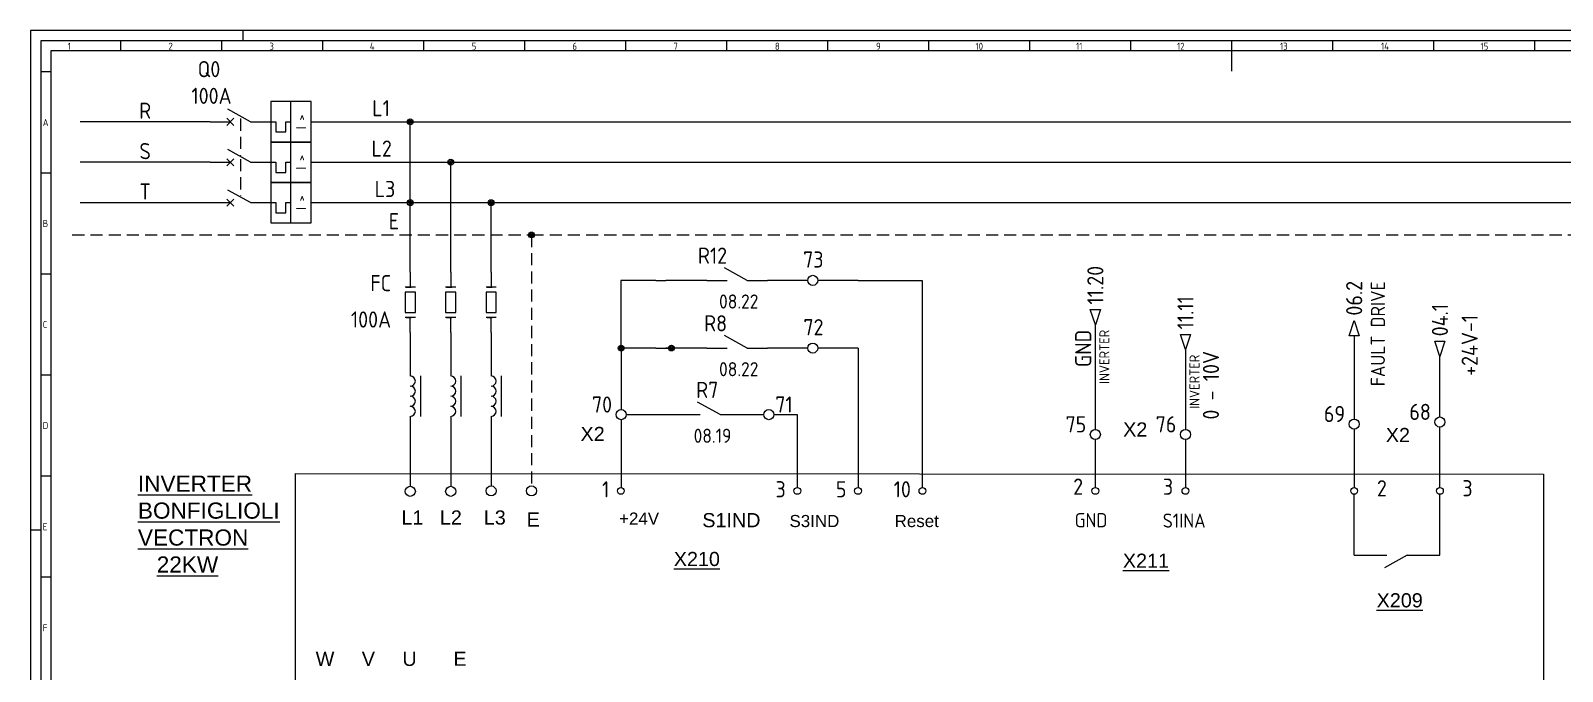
# Model space of a CAD drawing. Header units: millimetres. Extents: x 0 to 1189, y 5 to 846.
# Drawn here: x 0 to 758, y 529 to 846 of the extents above; entities that cross this region are included whole.
import ezdxf
from ezdxf.enums import TextEntityAlignment as Align

# ---------------------------------------------------------------- set-up
doc = ezdxf.new("R2010")
doc.units = ezdxf.units.MM
doc.header["$LTSCALE"] = 12
doc.linetypes.add('DASHED', pattern=[0.75, 0.5, -0.25])
for name, color, linetype in [('035', 5, 'Continuous'), ('07', 7, 'Continuous'), ('DESC', 1, 'Continuous'), ('LINK', 9, 'DASHED'), ('MISC', 2, 'Continuous'), ('RED_2.5mm^2', 1, 'Continuous'), ('SYMS', 7, 'Continuous'), ('TAGS', 51, 'Continuous'), ('WIREFIXED', 130, 'Continuous'), ('WIRENO', 70, 'Continuous'), ('WIREREF', 61, 'Continuous'), ('WIREREF_DEST', 61, 'Continuous'), ('XREF', 7, 'Continuous'), ('XREFCHILD', 134, 'Continuous')]:
    doc.layers.add(name, color=color, linetype=linetype)
doc.styles.add('ISO Proportional', font='isocp.shx')
doc.styles.add('WD_IEC', font='isocp2.shx', dxfattribs={"width": 0.9, "height": 4})

# ---------------------------------------------------------------- blocks, each defined once
blk = doc.blocks.new('IEC_border_a0')
at = {"layer": '035', "color": 0}
for p, q in [((0, 841), (0, 0)), ((1189, 841), (0, 841)), ((44.5, 836), (44.5, 831)), ((94.5, 836), (94.5, 831)), ((105, 841), (105, 836)), ((144.5, 836), (144.5, 831)), ((194.5, 836), (194.5, 831)), ((244.5, 836), (244.5, 831)), ((294.5, 836), (294.5, 831)), ((344.5, 836), (344.5, 831)), ((394.5, 836), (394.5, 831)), ((444.5, 836), (444.5, 831)), ((494.5, 836), (494.5, 831)), ((544.5, 836), (544.5, 831)), ((594.5, 836), (594.5, 831)), ((644.5, 836), (644.5, 831)), ((694.5, 836), (694.5, 831)), ((744.5, 836), (744.5, 831)), ((9.98, 820.54), (5, 820.54)), ((9.98, 770.54), (5, 770.54)), ((9.98, 720.54), (5, 720.54)), ((9.98, 670.54), (5, 670.54)), ((9.98, 620.54), (5, 620.54)), ((0, 594), (5, 594)), ((10, 570.5), (5.02, 570.5))]:
    blk.add_line(p, q, dxfattribs=at)
blk.add_lwpolyline([(10, 10), (1179, 10), (1179, 831), (10, 831)], close=True, dxfattribs=at)
at = {"layer": '07', "color": 0}
blk.add_line((594.5, 831), (594.5, 821), dxfattribs=at)
blk.add_lwpolyline([(5, 5), (1184, 5), (1184, 836), (5, 836)], close=True, dxfattribs=at)
at = {"layer": '035', "color": 0, "style": 'ISO Proportional'}
for s, p in [('1', (18.31, 831.5)), ('2', (68.23, 831.5)), ('3', (118.18, 831.5)), ('4', (167.88, 831.5)), ('5', (218.34, 831.5)), ('6', (268.19, 831.5)), ('7', (318.17, 831.5)), ('8', (368.42, 831.5)), ('9', (418.46, 831.5)), ('10', (467.72, 831.5)), ('11', (517.49, 831.5)), ('12', (567.49, 831.5)), ('13', (618.42, 831.5)), ('14', (668.46, 831.5)), ('15', (717.72, 831.5)), ('A', (6, 793.79)), ('B', (6, 743.79)), ('C', (6, 693.79)), ('D', (6, 643.79)), ('E', (6.02, 593.75)), ('F', (6.02, 543.75))]:
    blk.add_text(s, height=3.5, dxfattribs=at).set_placement(p)
blk = doc.blocks.new('VT0_02')
blk.add_circle((0, 0), 1.25)
at = {"style": 'WD_IEC'}
blk.add_attdef('TAG1', text='', height=2.5, dxfattribs=at).set_placement((-0.5, 1.75), align=Align.RIGHT)
at = {"style": 'WD_IEC', "flags": 1}
for tag, p in [('X4TERM01', (-1.25, 0)), ('X2TERM01', (0, 1.25)), ('X1TERM01', (1.25, 0)), ('X8TERM01', (0, -1.25))]:
    blk.add_attdef(tag, p, '', height=0.32, dxfattribs=at)
blk = doc.blocks.new('WD_WNV')
at = {"linetype": 'Continuous', "style": 'WD_IEC', "width": 0.8}
blk.add_attdef('WIRENO', text='', height=2.5, dxfattribs=at).set_placement((-1.6, 0), align=Align.MIDDLE_RIGHT)
at = {"style": 'WD_IEC', "flags": 1}
for tag, p in [('W08USER', (-1, 0.375)), ('W04USER', (-1, 0.875)), ('W05USER', (-1, 0.75)), ('W09USER', (-1, 0.25)), ('W03USER', (-1, 1)), ('W06USER', (-1, 0.625)), ('W07USER', (-1, 0.5)), ('W02USER', (-1, 1.125)), ('W01USER', (-1, 1.25)), ('W10USER', (-1, 0.125))]:
    blk.add_attdef(tag, text='', height=0.08, dxfattribs=at).set_placement(p, align=Align.CENTER)
blk = doc.blocks.new('VCR21')
for p, q in [((0, 7.5), (0, 2.5)), ((0, -2.5), (-3.12, 3.12)), ((0, -2.5), (0, -7.5))]:
    blk.add_line(p, q)
at = {"style": 'WD_IEC'}
for tag, p in [('INST', (-5.25, 6.75)), ('LOC', (-5.25, 3.75)), ('TAG2', (-5.25, 0.75)), ('XREF', (-5.25, -3.75)), ('DESC2', (-5.25, -9.75)), ('DESC1', (-5.25, -6.75)), ('DESC3', (-5.25, -12.75))]:
    blk.add_attdef(tag, text='', height=2.5, dxfattribs=at).set_placement(p, align=Align.RIGHT)
at = {"style": 'WD_IEC', "flags": 1}
for tag, p, height in [('X2TERM01', (0, 7.5), 0.32), ('X4LINK', (-2.75, 0), 0.32), ('X1LINK', (-0.5, 0), 0.32), ('CONTACT', (4, -3.5), 1), ('COMMON', (5.25, -4.75), 1), ('X8TERM02', (0, -7.5), 0.32), ('FAMILY', (4, -5), 1)]:
    blk.add_attdef(tag, p, '', height=height, dxfattribs=at)
at = {"style": 'WD_IEC'}
blk.add_attdef('TERM01', text='', height=2, rotation=90, dxfattribs=at).set_placement((-1, 7.5), align=Align.RIGHT)
blk.add_attdef('TERM02', (-1, -7.5), '', height=2, rotation=90, dxfattribs=at)
blk = doc.blocks.new('HCB11THI')
for p, q in [((12.5, -5), (12.5, 5)), ((-7.5, 0), (-2.5, 0)), ((-3.38, -0.88), (-1.62, 0.88)), ((-1.62, -0.88), (-3.38, 0.88)), ((2.5, 0), (-3.12, 3.12)), ((2.5, 0), (8.75, 0)), ((8.75, 0), (8.75, -2.5)), ((11.25, 0), (12.5, 0)), ((11.25, -2.5), (11.25, 0)), ((17.5, 0), (22.5, 0)), ((8.75, -2.5), (11.25, -2.5))]:
    blk.add_line(p, q)
blk.add_lwpolyline([(7.5, -5), (17.5, -5), (17.5, 5), (7.5, 5)], close=True)
at = {"style": 'WD_IEC'}
for tag, p in [('INST', (-5, 11.12)), ('LOC', (-5, 7.62)), ('TAG1', (-5, 4.12)), ('DESC1', (-5, -11.11)), ('DESC2', (-5, -14.61)), ('DESC3', (-5, -18.11))]:
    blk.add_attdef(tag, text='', height=2.5, dxfattribs=at).set_placement(p, align=Align.RIGHT)
for tag, p, height, flags in [('MFG', (4.92, 12.12), 1.5, 9), ('CAT', (4.92, 9.62), 1.5, 9), ('X4TERM01', (-7.5, 0), 0.32, 1), ('TERM01', (-7.5, 1), 2, 8), ('X2LINK', (0, 1.7), 0.32, 1), ('X8LINK', (0, 0.79), 0.32, 1), ('X1TERM02', (22.5, 0), 0.32, 1), ('ASSYCODE', (12.5, -7.5), 1, 1), ('FAMILY', (12.5, -9), 1, 1), ('CATDESC', (12.5, -10.5), 1, 1), ('COMMON', (13.75, -13.02), 1, 1)]:
    blk.add_attdef(tag, p, '', height=height, dxfattribs=dict(at, flags=flags))
at = {"linetype": 'Continuous', "style": 'WD_IEC'}
blk.add_attdef('T', text='', height=2.5, rotation=90, dxfattribs=at).set_placement((15, 0), align=Align.MIDDLE_CENTER)
at = {"style": 'WD_IEC', "flags": 8}
blk.add_attdef('TERM02', text='', height=2, dxfattribs=at).set_placement((22.5, 1), align=Align.RIGHT)
at = {"lineweight": 15, "style": 'WD_IEC'}
for tag, p in [('RATING1', (-5, -3.61)), ('XREF', (-5, -7.36))]:
    blk.add_attdef(tag, text='', height=2.5, dxfattribs=at).set_placement(p, align=Align.RIGHT)
blk = doc.blocks.new('HCB21THI')
for p, q in [((12.5, -5), (12.5, 5)), ((-7.5, 0), (-2.5, 0)), ((-3.38, -0.88), (-1.62, 0.88)), ((-1.62, -0.88), (-3.38, 0.88)), ((2.5, 0), (-3.12, 3.12)), ((2.5, 0), (8.75, 0)), ((8.75, 0), (8.75, -2.5)), ((11.25, 0), (12.5, 0)), ((11.25, -2.5), (11.25, 0)), ((17.5, 0), (22.5, 0)), ((8.75, -2.5), (11.25, -2.5))]:
    blk.add_line(p, q)
blk.add_lwpolyline([(7.5, -5), (17.5, -5), (17.5, 5), (7.5, 5)], close=True)
at = {"style": 'WD_IEC'}
for tag, p in [('INST', (-5, 11.12)), ('LOC', (-5, 7.62)), ('TAG2', (-5, 4.12)), ('DESC1', (-5, -13.75)), ('DESC2', (-5, -17.25)), ('DESC3', (-5, -20.75))]:
    blk.add_attdef(tag, text='', height=2.5, dxfattribs=at).set_placement(p, align=Align.RIGHT)
for tag, p, height, flags in [('X4TERM01', (-7.5, 0), 0.32, 1), ('TERM01', (-7.5, 1), 2, 8), ('X2LINK', (0, 1.7), 0.32, 1), ('X8LINK', (0, 0.79), 0.32, 1), ('X1TERM02', (22.5, 0), 0.32, 1), ('FAMILY', (12.5, -9), 1, 1), ('CONTACT', (12.5, -11.77), 1, 1)]:
    blk.add_attdef(tag, p, '', height=height, dxfattribs=dict(at, flags=flags))
at = {"linetype": 'Continuous', "style": 'WD_IEC'}
blk.add_attdef('T', text='', height=2.5, rotation=90, dxfattribs=at).set_placement((15, 0), align=Align.MIDDLE_CENTER)
at = {"style": 'WD_IEC', "flags": 8}
blk.add_attdef('TERM02', text='', height=2, dxfattribs=at).set_placement((22.5, 1), align=Align.RIGHT)
at = {"lineweight": 15, "style": 'WD_IEC', "flags": 1}
blk.add_attdef('RATING1', text='', height=2.5, dxfattribs=at).set_placement((-5, -6.25), align=Align.RIGHT)
at = {"lineweight": 15, "style": 'WD_IEC'}
blk.add_attdef('XREF', text='', height=2.5, dxfattribs=at).set_placement((-5, -10), align=Align.RIGHT)
blk = doc.blocks.new('VFU1F11')
for p, q in [((0, 7.5), (0, 3.75)), ((1.25, 3.75), (-1.25, 3.75)), ((1.25, 2.5), (-1.25, 2.5)), ((-1.25, 2.5), (-1.25, -2.5)), ((-1, 3.75), (0.25, 3.75)), ((1.25, -2.5), (1.25, 2.5)), ((-1.25, -2.5), (1.25, -2.5)), ((1.25, -3.75), (-1.25, -3.75)), ((-1, -3.75), (0.25, -3.75)), ((0, -7.5), (0, -3.75))]:
    blk.add_line(p, q)
at = {"style": 'WD_IEC'}
for tag, p in [('INST', (-4.74, 8.75)), ('LOC', (-4.74, 5.75)), ('TAG1', (-4.74, 2.75)), ('RATING1', (-4.74, -0.25)), ('DESC1', (-4.74, -6.25)), ('DESC2', (-4.74, -9.25)), ('DESC3', (-4.74, -12.25))]:
    blk.add_attdef(tag, text='', height=2.5, dxfattribs=at).set_placement(p, align=Align.RIGHT)
at = {"style": 'WD_IEC', "flags": 1}
for tag, p, height in [('X2TERM01', (0, 7.5), 0.32), ('X4LINK', (-1.3, -0.02), 0.32), ('X1LINK', (1.2, -0.02), 0.32), ('ASSYCODE', (2, -3.96), 1), ('X8TERM02', (0, -7.5), 0.32), ('FAMILY', (2, -5.46), 1), ('CATDESC', (2, -6.96), 1)]:
    blk.add_attdef(tag, p, '', height=height, dxfattribs=at)
at = {"style": 'WD_IEC', "flags": 9}
for tag, p in [('MFG', (5.59, 6.41)), ('CAT', (5.59, 3.91))]:
    blk.add_attdef(tag, text='', height=1.5, dxfattribs=at).set_placement(p, align=Align.RIGHT)
at = {"style": 'WD_IEC'}
blk.add_attdef('TERM01', text='', height=2, rotation=90, dxfattribs=at).set_placement((-1, 7.5), align=Align.RIGHT)
blk.add_attdef('TERM02', (-1, -7.5), '', height=2, rotation=90, dxfattribs=at)
at = {"lineweight": 15, "style": 'WD_IEC'}
blk.add_attdef('XREF', text='', height=2.5, dxfattribs=at).set_placement((-4.74, -3.25), align=Align.RIGHT)
blk = doc.blocks.new('VFU2F11')
for p, q in [((0, 7.5), (0, 3.75)), ((1.25, 3.75), (-1.25, 3.75)), ((1.25, 2.5), (-1.25, 2.5)), ((-1.25, 2.5), (-1.25, -2.5)), ((-1, 3.75), (0.25, 3.75)), ((1.25, -2.5), (1.25, 2.5)), ((-1.25, -2.5), (1.25, -2.5)), ((1.25, -3.75), (-1.25, -3.75)), ((-1, -3.75), (0.25, -3.75)), ((0, -7.5), (0, -3.75))]:
    blk.add_line(p, q)
at = {"style": 'WD_IEC'}
for tag, p in [('INST', (-4.74, 8.75)), ('LOC', (-4.74, 5.75)), ('TAG2', (-4.74, 2.75)), ('RATING1', (-4.74, -0.66)), ('DESC1', (-4.25, -7.13)), ('DESC3', (-4.25, -13.13)), ('DESC2', (-4.25, -10.13))]:
    blk.add_attdef(tag, text='', height=2.5, dxfattribs=at).set_placement(p, align=Align.RIGHT)
at = {"style": 'WD_IEC', "flags": 1}
for tag, p, height in [('X2TERM01', (0, 7.5), 0.32), ('X4LINK', (-1.3, -0.02), 0.32), ('X1LINK', (1.2, -0.02), 0.32), ('X8TERM02', (0, -7.5), 0.32), ('FAMILY', (2, -5.46), 1), ('CATDESC', (2, -6.96), 1)]:
    blk.add_attdef(tag, p, '', height=height, dxfattribs=at)
at = {"style": 'WD_IEC'}
blk.add_attdef('TERM01', text='', height=2, rotation=90, dxfattribs=at).set_placement((-1, 7.5), align=Align.RIGHT)
blk.add_attdef('TERM02', (-1, -7.5), '', height=2, rotation=90, dxfattribs=at)
at = {"lineweight": 15, "style": 'WD_IEC'}
blk.add_attdef('XREF', text='', height=2.5, dxfattribs=at).set_placement((-4.25, -4.13), align=Align.RIGHT)
blk = doc.blocks.new('HCR21')
for p, q in [((-7.5, 0), (-2.5, 0)), ((2.5, 0), (-3.12, 3.12)), ((2.5, 0), (7.5, 0))]:
    blk.add_line(p, q)
at = {"style": 'WD_IEC'}
for tag, p in [('INST', (-2.5, 10.12)), ('LOC', (-2.5, 7.12)), ('TAG2', (-2.5, 4.12)), ('DESC1', (-2.5, -9.25)), ('DESC2', (-2.5, -12.25)), ('DESC3', (-2.5, -15.25))]:
    blk.add_attdef(tag, text='', height=2.5, dxfattribs=at).set_placement(p, align=Align.RIGHT)
for tag, p, height, flags in [('X4TERM01', (-7.5, 0), 0.32, 1), ('TERM01', (-7.5, 1), 2, 8), ('X2LINK', (0, 2.27), 0.32, 1), ('X8LINK', (0, 0.77), 0.32, 1), ('X1TERM02', (7.5, 0), 0.32, 1), ('CONTACT', (6.5, -2.25), 1, 1), ('FAMILY', (6.5, -3.75), 1, 1), ('COMMON', (7.75, -3.5), 1, 1)]:
    blk.add_attdef(tag, p, '', height=height, dxfattribs=dict(at, flags=flags))
at = {"style": 'WD_IEC', "flags": 8}
for tag, height, p in [('TERM02', 2, (7.5, 1)), ('XREF', 2.5, (-2.5, -6.25))]:
    blk.add_attdef(tag, text='', height=height, dxfattribs=at).set_placement(p, align=Align.RIGHT)
blk = doc.blocks.new('WD_WNH')
at = {"linetype": 'Continuous', "style": 'WD_IEC', "width": 0.8}
blk.add_attdef('WIRENO', text='', height=2.5, dxfattribs=at).set_placement((0, 0.75), align=Align.CENTER)
at = {"style": 'WD_IEC', "flags": 1}
for tag, p in [('W08USER', (0, 0.375)), ('W04USER', (0, 0.875)), ('W05USER', (0, 0.75)), ('W09USER', (0, 0.25)), ('W03USER', (0, 1)), ('W06USER', (0, 0.625)), ('W07USER', (0, 0.5)), ('W02USER', (0, 1.125)), ('W01USER', (0, 1.25)), ('W10USER', (0, 0.125))]:
    blk.add_attdef(tag, text='', height=0.08, dxfattribs=at).set_placement(p, align=Align.CENTER)
blk = doc.blocks.new('WDDOT')
for radius in [0.72, 0.449, 0.223]:
    blk.add_circle((0, 0), radius)
blk = doc.blocks.new('HA1D2')
blk.add_lwpolyline([(0, 0), (-1.25, 3.75), (1.25, 3.75)], close=True)
at = {"style": 'WD_IEC'}
blk.add_attdef('XREF', text='', height=2.5, rotation=90, dxfattribs=at).set_placement((0, 5), align=Align.MIDDLE_LEFT)
at = {"style": 'WD_IEC', "flags": 1}
blk.add_attdef('SIGCODE', text='', height=1, dxfattribs=at).set_placement((-2.5, 1.8), align=Align.RIGHT)
blk.add_attdef('X8TERM01', (0, 0), '', height=0.32, dxfattribs=at)
at = {"style": 'WD_IEC', "flags": 8}
blk.add_attdef('WIRENO', text='', height=2.5, rotation=90, dxfattribs=at).set_placement((-1, -1.25), align=Align.RIGHT)
at = {"style": 'WD_IEC'}
blk.add_attdef('DESC1', text='', height=2.5, rotation=90, dxfattribs=at).set_placement((1, -1.25), align=Align.TOP_RIGHT)
blk = doc.blocks.new('HA1S2')
blk.add_lwpolyline([(0, 3.75), (1.25, 0), (-1.25, 0)], close=True)
at = {"style": 'WD_IEC'}
blk.add_attdef('XREF', text='', height=2.5, rotation=90, dxfattribs=at).set_placement((0, 5), align=Align.MIDDLE_LEFT)
at = {"style": 'WD_IEC', "flags": 1}
blk.add_attdef('SIGCODE', text='', height=1, dxfattribs=at).set_placement((-2.5, 1.8), align=Align.RIGHT)
blk.add_attdef('X8TERM01', (0, 0), '', height=0.32, dxfattribs=at)
at = {"style": 'WD_IEC', "flags": 8}
blk.add_attdef('WIRENO', text='', height=2.5, rotation=90, dxfattribs=at).set_placement((-1, -1.25), align=Align.RIGHT)
at = {"style": 'WD_IEC'}
blk.add_attdef('DESC1', text='', height=2.5, rotation=90, dxfattribs=at).set_placement((1, -1.25), align=Align.TOP_RIGHT)
blk = doc.blocks.new('HT0002')
blk.add_circle((0, 0), 1.25)
at = {"style": 'WD_IEC', "flags": 1}
for tag, p, height in [('ASSYCODE', (2.75, 10.75), 1), ('CATDESC', (2.75, 9.25), 1), ('MFG', (2.75, 7.25), 1.5), ('CAT', (2.75, 4.75), 1.5), ('X4PIN01', (-1.25, 1), 0.25), ('X4TERM01', (-1.25, 0), 0.25), ('X4TERMDESC01', (-1.25, 0.5), 0.4), ('STRIPSEQ', (0, 0), 0.025), ('X2PIN01', (0, 2.25), 0.25), ('X2TERM01', (0, 1.25), 0.25), ('X8PIN01', (0, -0.25), 0.25), ('X2TERMDESC01', (0, 1.75), 0.4), ('X1PIN01', (1.25, 1), 0.25), ('X1TERM01', (1.25, 0), 0.25), ('X1TERMDESC01', (1.25, 0.5), 0.4), ('LINKTERM', (0, -0.04), 0.025), ('X8TERM01', (0, -1.25), 0.25), ('X8TERMDESC01', (0, -0.75), 0.4)]:
    blk.add_attdef(tag, p, '', height=height, dxfattribs=at)
at = {"style": 'WD_IEC'}
for tag, p in [('INST', (-2.25, 6.5)), ('LOC', (-2.25, 3.5)), ('DESC1', (-2.25, -6.25)), ('DESC2', (-2.25, -9.25)), ('DESC3', (-2.25, -12.25))]:
    blk.add_attdef(tag, text='', height=2.5, dxfattribs=at).set_placement(p, align=Align.RIGHT)
at = {"style": 'WD_IEC', "flags": 8}
for tag, height, p in [('TAGSTRIP', 2.5, (-2.25, 0.5)), ('TERM01', 2, (-2.25, -3.25))]:
    blk.add_attdef(tag, text='', height=height, dxfattribs=at).set_placement(p, align=Align.RIGHT)
blk = doc.blocks.new('VT0002')
blk.add_circle((0, 0), 1.25)
at = {"style": 'WD_IEC', "flags": 1}
for tag, p, height in [('ASSYCODE', (2.75, 10.75), 1), ('CATDESC', (2.75, 9.25), 1), ('MFG', (2.75, 7.25), 1.5), ('CAT', (2.75, 4.75), 1.5), ('X4PIN01', (-1.25, 1), 0.25), ('X4TERM01', (-1.25, 0), 0.25), ('X4TERMDESC01', (-1.25, 0.5), 0.4), ('STRIPSEQ', (0, 0), 0.025), ('X2PIN01', (0, 2.25), 0.25), ('X2TERM01', (0, 1.25), 0.25), ('X8PIN01', (0, -0.25), 0.25), ('X2TERMDESC01', (0, 1.75), 0.4), ('X1PIN01', (1.25, 1), 0.25), ('X1TERM01', (1.25, 0), 0.25), ('X1TERMDESC01', (1.25, 0.5), 0.4), ('LINKTERM', (0, -0.04), 0.025), ('X8TERM01', (0, -1.25), 0.25), ('X8TERMDESC01', (0, -0.75), 0.4)]:
    blk.add_attdef(tag, p, '', height=height, dxfattribs=at)
at = {"style": 'WD_IEC'}
for tag, p in [('INST', (-2.25, 6.5)), ('LOC', (-2.25, 3.5)), ('DESC1', (-2.25, -6.25)), ('DESC2', (-2.25, -9.25)), ('DESC3', (-2.25, -12.25))]:
    blk.add_attdef(tag, text='', height=2.5, dxfattribs=at).set_placement(p, align=Align.RIGHT)
at = {"style": 'WD_IEC', "flags": 8}
for tag, height, p in [('TAGSTRIP', 2.5, (-2.25, 0.5)), ('TERM01', 2, (-2.25, -3.25))]:
    blk.add_attdef(tag, text='', height=height, dxfattribs=at).set_placement(p, align=Align.RIGHT)
blk = doc.blocks.new('VRT1IC')
for p, q in [((0, 10), (0, 5)), ((2.5, 5), (2.5, -5)), ((0, -5), (0, -10))]:
    blk.add_line(p, q)
for centre in [(0, 3.75), (0, 1.25), (0, -1.25), (0, -3.75)]:
    blk.add_arc(centre, 1.25, 270, 90)
at = {"style": 'WD_IEC'}
for tag, p in [('INST', (-5.25, 10.25)), ('LOC', (-5.25, 6.75)), ('TAG1', (-5.25, 3.25)), ('RATING1', (-5.25, -1.25)), ('DESC1', (-5.25, -5.25)), ('DESC2', (-5.25, -8.75)), ('DESC3', (-5.25, -12.25))]:
    blk.add_attdef(tag, text='', height=2.5, dxfattribs=at).set_placement(p, align=Align.RIGHT)
blk.add_attdef('TERM01', text='', height=2, rotation=90, dxfattribs=at).set_placement((-1, 10), align=Align.RIGHT)
at = {"style": 'WD_IEC', "flags": 1}
for tag, p, height in [('X2TERM01', (0, 10), 0.32), ('MFG', (2.75, 9), 1.5), ('CAT', (2.75, 6.5), 1.5), ('ASSYCODE', (2.25, -6.5), 1), ('FAMILY', (2.25, -8), 1), ('X8TERM02', (0, -10), 0.32), ('CATDESC', (2.25, -9.5), 1)]:
    blk.add_attdef(tag, p, '', height=height, dxfattribs=at)
at = {"style": 'WD_IEC'}
blk.add_attdef('TERM02', (-1, -10), '', height=2, rotation=90, dxfattribs=at)
blk = doc.blocks.new('VRT2IC')
for p, q in [((0, 10), (0, 5)), ((2.5, 5), (2.5, -5)), ((0, -5), (0, -10))]:
    blk.add_line(p, q)
for centre in [(0, 3.75), (0, 1.25), (0, -1.25), (0, -3.75)]:
    blk.add_arc(centre, 1.25, 270, 90)
at = {"style": 'WD_IEC'}
for tag, p in [('INST', (-5.25, 10.25)), ('LOC', (-5.25, 6.75)), ('TAG2', (-5.25, 3.25)), ('RATING1', (-5.25, -1.25)), ('DESC1', (-5.25, -5.25)), ('DESC2', (-5.25, -8.75)), ('DESC3', (-5.25, -12.25))]:
    blk.add_attdef(tag, text='', height=2.5, dxfattribs=at).set_placement(p, align=Align.RIGHT)
blk.add_attdef('TERM01', text='', height=2, rotation=90, dxfattribs=at).set_placement((-1, 10), align=Align.RIGHT)
at = {"style": 'WD_IEC', "flags": 1}
for tag, p, height in [('X2TERM01', (0, 10), 0.32), ('FAMILY', (2.25, -8), 1), ('X8TERM02', (0, -10), 0.32), ('CATDESC', (2.25, -9.5), 1)]:
    blk.add_attdef(tag, p, '', height=height, dxfattribs=at)
at = {"style": 'WD_IEC'}
blk.add_attdef('TERM02', (-1, -10), '', height=2, rotation=90, dxfattribs=at)

msp = doc.modelspace()

# ---------------------------------------------------------------- linework, layer by layer
at = {"color": 0}
msp.add_lwpolyline([(131.06, 626.83), (748.84, 626.43), (748.84, 516.04), (131.06, 516.45)], close=True, dxfattribs=at)
at = {"layer": 'LINK'}
for points in [[(103.88, 802.39), (103.88, 784.21)], [(103.88, 782.39), (103.88, 764.21)]]:
    msp.add_lwpolyline(points, dxfattribs=at)
at = {"layer": 'RED_2.5mm^2'}
for p, q in [((88.88, 800.81), (24.49, 800.81)), ((148.88, 800.81), (227.93, 800.81)), ((187.93, 726.48), (187.93, 800.81)), ((227.93, 800.81), (1117.75, 800.81)), ((88.88, 780.81), (24.49, 780.81)), ((148.88, 780.81), (207.93, 780.81)), ((207.93, 780.81), (1117.75, 780.81)), ((207.93, 726.48), (207.93, 780.81)), ((24.49, 760.81), (88.88, 760.81)), ((148.88, 760.81), (187.93, 760.81)), ((187.93, 760.81), (1117.75, 760.81)), ((227.93, 726.48), (227.93, 760.81)), ((309.45, 722.35), (292.17, 722.35)), ((292.17, 722.35), (292.17, 688.85)), ((309.45, 722.35), (314.45, 722.35)), ((334.75, 722.35), (314.45, 722.35)), ((384.66, 722.35), (364.75, 722.35)), ((409.58, 722.35), (389.66, 722.35)), ((409.58, 722.33), (421.72, 722.33)), ((421.72, 722.35), (441.38, 722.35)), ((441.38, 722.35), (441.38, 619.82)), ((527.04, 648.6), (527.04, 700.39)), ((187.93, 696.48), (187.93, 685.03)), ((207.93, 696.48), (207.93, 685.03)), ((227.93, 696.48), (227.93, 685.03)), ((655.17, 694.91), (655.17, 653.73)), ((309.45, 688.85), (292.17, 688.85)), ((292.31, 688.85), (292.31, 658.4)), ((309.45, 688.85), (317.2, 688.85)), ((334.75, 688.85), (314.45, 688.85)), ((384.66, 688.85), (364.75, 688.85)), ((409.58, 688.85), (389.66, 688.85)), ((409.58, 688.85), (409.58, 619.82)), ((409.58, 688.85), (409.58, 653.32)), ((571.64, 688.06), (571.64, 648.6)), ((697.62, 654.75), (697.62, 684.68)), ((292.31, 653.4), (292.31, 619.82)), ((294.81, 655.9), (321.35, 655.9)), ((351.35, 655.9), (362.94, 655.9)), ((367.94, 655.9), (379.52, 655.9)), ((379.52, 655.9), (379.52, 619.82)), ((187.93, 645.03), (187.93, 620.44)), ((207.93, 645.03), (207.93, 620.44)), ((227.93, 645.03), (227.93, 620.64)), ((655.17, 648.73), (655.17, 619.82)), ((697.62, 619.82), (697.62, 649.75)), ((527.04, 619.82), (527.04, 643.6)), ((571.64, 643.6), (571.64, 619.82))]:
    msp.add_line(p, q, dxfattribs=at)
at = {"layer": 'RED_2.5mm^2', "color": 2, "linetype": 'DASHED'}
for p, q in [((20.63, 744.82), (247.93, 744.82)), ((247.93, 744.82), (1117.75, 744.82))]:
    msp.add_line(p, q, dxfattribs=at)
at = {"layer": 'RED_2.5mm^2', "linetype": 'DASHED'}
msp.add_line((247.93, 744.82), (247.93, 620.64), dxfattribs=at)
at = {"layer": 'RED_2.5mm^2', "color": 0}
for p, q in [((655.17, 586.34), (655.17, 616.46)), ((697.62, 586.34), (697.62, 616.46)), ((655.17, 586.34), (661.39, 586.34)), ((691.39, 586.34), (697.62, 586.34))]:
    msp.add_line(p, q, dxfattribs=at)

# ---------------------------------------------------------------- block references
msp.add_blockref('IEC_border_a0', (0, 4.94))
at = {"layer": 'SYMS'}
ref = msp.add_blockref('HCB11THI', (103.88, 800.81), dxfattribs=dict(at, xscale=2, yscale=2, zscale=2))
ref.add_attrib('T', 'I >', dxfattribs={"layer": 'MISC', "linetype": 'Continuous', "height": 5, "rotation": 90, "style": 'WD_IEC'}).set_placement((133.88, 800.81), align=Align.MIDDLE_CENTER)
ref.add_attrib('DESC1', '100A', dxfattribs={"layer": 'DESC', "height": 8, "style": 'WD_IEC'}).set_placement((99.5, 809.68), align=Align.RIGHT)
ref.add_attrib('TAG1', 'Q0', dxfattribs={"layer": 'TAGS', "height": 8, "style": 'WD_IEC'}).set_placement((93.88, 822.88), align=Align.RIGHT)
at = {"layer": 'SYMS', "xscale": 2, "yscale": 2, "zscale": 2}
for name, p in [('WDDOT', (187.93, 800.81)), ('WDDOT', (207.93, 780.81)), ('WDDOT', (187.93, 760.81)), ('WDDOT', (227.93, 760.81)), ('WDDOT', (247.93, 744.82)), ('VFU2F11', (207.93, 711.48)), ('VFU2F11', (227.93, 711.48)), ('WDDOT', (292.31, 688.85)), ('WDDOT', (317.2, 688.85)), ('VRT1IC', (187.93, 665.03)), ('VRT2IC', (207.93, 665.03)), ('VRT2IC', (227.93, 665.03))]:
    msp.add_blockref(name, p, dxfattribs=at)
at = {"layer": 'SYMS'}
ref = msp.add_blockref('HCB21THI', (103.88, 780.81), dxfattribs=dict(at, xscale=2, yscale=2, zscale=2))
ref.add_attrib('T', 'I >', dxfattribs={"layer": 'MISC', "linetype": 'Continuous', "height": 5, "rotation": 90, "style": 'WD_IEC'}).set_placement((133.88, 780.81), align=Align.MIDDLE_CENTER)
ref = msp.add_blockref('HCB21THI', (103.88, 760.81), dxfattribs=dict(at, xscale=2, yscale=2, zscale=2))
ref.add_attrib('T', 'I >', dxfattribs={"layer": 'MISC', "linetype": 'Continuous', "height": 5, "rotation": 90, "style": 'WD_IEC'}).set_placement((133.88, 760.81), align=Align.MIDDLE_CENTER)
ref = msp.add_blockref('HCR21', (349.75, 722.35), dxfattribs=dict(at, xscale=2, yscale=2, zscale=2))
ref.add_attrib('XREF', '08.22', dxfattribs={"layer": 'XREFCHILD', "height": 7, "style": 'WD_IEC', "flags": 8}).set_placement((360.27, 708.38), align=Align.RIGHT)
ref.add_attrib('TAG2', 'R12', dxfattribs={"layer": 'TAGS', "height": 8, "style": 'WD_IEC'}).set_placement((344.75, 730.6), align=Align.RIGHT)
ref = msp.add_blockref('HT0002', (387.16, 722.35), dxfattribs=dict(at, xscale=2, yscale=2, zscale=2))
ref.add_attrib('TAGSTRIP', '73', dxfattribs={"layer": 'TAGS', "height": 8, "style": 'WD_IEC', "flags": 8}).set_placement((392.48, 728.67), align=Align.RIGHT)
ref = msp.add_blockref('HA1D2', (527.04, 700.39), dxfattribs=dict(at, xscale=2, yscale=2, zscale=2))
ref.add_attrib('XREF', '11.20', dxfattribs={"layer": 'XREF', "height": 8, "rotation": 90, "style": 'WD_IEC'}).set_placement((527.04, 710.39), align=Align.MIDDLE_LEFT)
ref.add_attrib('DESC1', 'INVERTER', dxfattribs={"layer": 'DESC', "height": 5, "rotation": 90, "style": 'WD_IEC'}).set_placement((529.04, 697.89), align=Align.TOP_RIGHT)
ref.add_attrib('WIRENO', 'GND', dxfattribs={"layer": 'WIREREF_DEST', "height": 8, "rotation": 90, "style": 'WD_IEC', "flags": 8}).set_placement((525.04, 697.89), align=Align.RIGHT)
ref = msp.add_blockref('VFU1F11', (187.93, 711.48), dxfattribs=dict(at, xscale=2, yscale=2, zscale=2))
ref.add_attrib('TAG1', 'FC', dxfattribs={"layer": 'TAGS', "height": 8, "style": 'WD_IEC'}).set_placement((178.45, 716.98), align=Align.RIGHT)
ref.add_attrib('DESC1', '100A', dxfattribs={"layer": 'DESC', "height": 8, "style": 'WD_IEC'}).set_placement((178.45, 698.98), align=Align.RIGHT)
ref = msp.add_blockref('HA1S2', (655.17, 694.91), dxfattribs=dict(at, xscale=2, yscale=2, zscale=2))
ref.add_attrib('XREF', '06.2', dxfattribs={"layer": 'XREF', "height": 8, "rotation": 90, "style": 'WD_IEC'}).set_placement((655.17, 704.91), align=Align.MIDDLE_LEFT)
ref.add_attrib('WIRENO', 'FAULT DRIVE', dxfattribs={"layer": 'WIREREF', "height": 7, "rotation": 90, "style": 'WD_IEC', "flags": 8}).set_placement((670.41, 721.86), align=Align.RIGHT)
ref = msp.add_blockref('HA1D2', (571.64, 688.06), dxfattribs=dict(at, xscale=2, yscale=2, zscale=2))
ref.add_attrib('XREF', '11.11', dxfattribs={"layer": 'XREF', "height": 8, "rotation": 90, "style": 'WD_IEC'}).set_placement((571.64, 698.06), align=Align.MIDDLE_LEFT)
ref.add_attrib('DESC1', 'INVERTER', dxfattribs={"layer": 'DESC', "height": 5, "rotation": 90, "style": 'WD_IEC'}).set_placement((573.64, 685.56), align=Align.TOP_RIGHT)
ref.add_attrib('WIRENO', '0 - 10V', dxfattribs={"layer": 'WIREREF_DEST', "height": 8, "rotation": 90, "style": 'WD_IEC', "flags": 8}).set_placement((588.28, 687.42), align=Align.RIGHT)
ref = msp.add_blockref('HA1D2', (697.62, 684.68), dxfattribs=dict(at, xscale=2, yscale=2, zscale=2))
ref.add_attrib('XREF', '04.1', dxfattribs={"layer": 'XREF', "height": 8, "rotation": 90, "style": 'WD_IEC'}).set_placement((697.62, 694.68), align=Align.MIDDLE_LEFT)
ref.add_attrib('WIRENO', '+24V-1', dxfattribs={"layer": 'WIREREF_DEST', "height": 8, "rotation": 90, "style": 'WD_IEC', "flags": 8}).set_placement((716.34, 705.28), align=Align.RIGHT)
ref = msp.add_blockref('HCR21', (349.75, 688.85), dxfattribs=dict(at, xscale=2, yscale=2, zscale=2))
ref.add_attrib('XREF', '08.22', dxfattribs={"layer": 'XREFCHILD', "height": 7, "style": 'WD_IEC', "flags": 8}).set_placement((360.27, 674.88), align=Align.RIGHT)
ref.add_attrib('TAG2', 'R8', dxfattribs={"layer": 'TAGS', "height": 8, "style": 'WD_IEC'}).set_placement((344.75, 697.1), align=Align.RIGHT)
ref = msp.add_blockref('HT0002', (387.16, 688.85), dxfattribs=dict(at, xscale=2, yscale=2, zscale=2))
ref.add_attrib('TAGSTRIP', '72', dxfattribs={"layer": 'TAGS', "height": 8, "style": 'WD_IEC', "flags": 8}).set_placement((392.48, 695.17), align=Align.RIGHT)
ref = msp.add_blockref('HCR21', (336.35, 655.9), dxfattribs=dict(at, xscale=2, yscale=2, zscale=2))
ref.add_attrib('XREF', '08.19', dxfattribs={"layer": 'XREFCHILD', "height": 7, "style": 'WD_IEC', "flags": 8}).set_placement((346.87, 641.94), align=Align.RIGHT)
ref.add_attrib('TAG2', 'R7', dxfattribs={"layer": 'TAGS', "height": 8, "style": 'WD_IEC'}).set_placement((340.41, 664.15), align=Align.RIGHT)
ref = msp.add_blockref('HT0002', (292.31, 655.9), dxfattribs=dict(at, xscale=2, yscale=2, zscale=2))
ref.add_attrib('TAGSTRIP', '70', dxfattribs={"layer": 'TAGS', "height": 8, "style": 'WD_IEC', "flags": 8}).set_placement((287.81, 656.9), align=Align.RIGHT)
ref = msp.add_blockref('HT0002', (365.44, 655.9), dxfattribs=dict(at, xscale=2, yscale=2, zscale=2))
ref.add_attrib('TAGSTRIP', '71', dxfattribs={"layer": 'TAGS', "height": 8, "style": 'WD_IEC', "flags": 8}).set_placement((377.21, 656.9), align=Align.RIGHT)
ref = msp.add_blockref('VT0002', (655.17, 651.23), dxfattribs=dict(at, xscale=2, yscale=2, zscale=2))
ref.add_attrib('TAGSTRIP', '69', dxfattribs={"layer": 'TAGS', "height": 8, "style": 'WD_IEC', "flags": 8}).set_placement((650.67, 652.23), align=Align.RIGHT)
ref = msp.add_blockref('VT0002', (697.62, 652.25), dxfattribs=dict(at, xscale=2, yscale=2, zscale=2))
ref.add_attrib('TAGSTRIP', '68', dxfattribs={"layer": 'TAGS', "height": 8, "style": 'WD_IEC', "flags": 8}).set_placement((693.12, 653.25), align=Align.RIGHT)
ref = msp.add_blockref('VT0002', (527.04, 646.1), dxfattribs=dict(at, xscale=2, yscale=2, zscale=2))
ref.add_attrib('TAGSTRIP', '75', dxfattribs={"layer": 'TAGS', "height": 8, "style": 'WD_IEC', "flags": 8}).set_placement((522.54, 647.1), align=Align.RIGHT)
ref = msp.add_blockref('VT0002', (571.64, 646.1), dxfattribs=dict(at, xscale=2, yscale=2, zscale=2))
ref.add_attrib('TAGSTRIP', '76', dxfattribs={"layer": 'TAGS', "height": 8, "style": 'WD_IEC', "flags": 8}).set_placement((567.14, 647.1), align=Align.RIGHT)
at = {"layer": 'SYMS', "color": 0}
ref = msp.add_blockref('VT0_02', (292.17, 618.14), dxfattribs=dict(at, xscale=1.343140914178041, yscale=1.343140914178041, zscale=1.343140914178041))
ref.add_attrib('TAG1', '1', dxfattribs={"layer": 'TAGS', "height": 8, "style": 'WD_IEC'}).set_placement((286.44, 614.96), align=Align.RIGHT)
ref = msp.add_blockref('VT0_02', (379.52, 618.14), dxfattribs=dict(at, xscale=1.343140914178041, yscale=1.343140914178041, zscale=1.343140914178041))
ref.add_attrib('TAG1', '3', dxfattribs={"layer": 'TAGS', "height": 8, "style": 'WD_IEC'}).set_placement((373.8, 614.96), align=Align.RIGHT)
ref = msp.add_blockref('VT0_02', (409.58, 618.14), dxfattribs=dict(at, xscale=1.343140914178041, yscale=1.343140914178041, zscale=1.343140914178041))
ref.add_attrib('TAG1', '5', dxfattribs={"layer": 'TAGS', "height": 8, "style": 'WD_IEC'}).set_placement((403.85, 614.96), align=Align.RIGHT)
ref = msp.add_blockref('VT0_02', (441.46, 618.14), dxfattribs=dict(at, xscale=1.343140914178041, yscale=1.343140914178041, zscale=1.343140914178041))
ref.add_attrib('TAG1', '10', dxfattribs={"layer": 'TAGS', "height": 8, "style": 'WD_IEC'}).set_placement((435.73, 614.96), align=Align.RIGHT)
ref = msp.add_blockref('VT0_02', (527.04, 618.14), dxfattribs=dict(at, xscale=1.343140914178041, yscale=1.343140914178041, zscale=1.343140914178041))
ref.add_attrib('TAG1', '2', dxfattribs={"layer": 'TAGS', "height": 8, "style": 'WD_IEC'}).set_placement((520.98, 616.26), align=Align.RIGHT)
ref = msp.add_blockref('VT0_02', (571.64, 618.14), dxfattribs=dict(at, xscale=1.343140914178041, yscale=1.343140914178041, zscale=1.343140914178041))
ref.add_attrib('TAG1', '3', dxfattribs={"layer": 'TAGS', "height": 8, "style": 'WD_IEC'}).set_placement((565.58, 616.26), align=Align.RIGHT)
ref = msp.add_blockref('VT0_02', (655.17, 618.14), dxfattribs=dict(at, xscale=1.343140914178041, yscale=1.343140914178041, zscale=1.343140914178041))
ref.add_attrib('TAG1', '2', dxfattribs={"layer": 'TAGS', "height": 8, "style": 'WD_IEC'}).set_placement((671.34, 615.46), align=Align.RIGHT)
ref = msp.add_blockref('VT0_02', (697.62, 618.14), dxfattribs=dict(at, xscale=1.343140914178041, yscale=1.343140914178041, zscale=1.343140914178041))
ref.add_attrib('TAG1', '3', dxfattribs={"layer": 'TAGS', "height": 8, "style": 'WD_IEC'}).set_placement((713.79, 615.46), align=Align.RIGHT)
at = {"layer": 'SYMS', "color": 0, "xscale": 2, "yscale": 2, "zscale": 2}
for p in [(187.93, 617.94), (207.93, 617.94), (227.93, 618.14), (247.93, 618.14)]:
    msp.add_blockref('VT0_02', p, dxfattribs=at)
at = {"layer": 'SYMS', "color": 0, "xscale": 2, "yscale": 2, "zscale": 2, "rotation": 90}
msp.add_blockref('VCR21', (676.39, 586.34), dxfattribs=at)
at = {"layer": 'WIREFIXED'}
ref = msp.add_blockref('WD_WNH', (173.35, 800.81), dxfattribs=dict(at, xscale=2, yscale=2, zscale=2))
ref.add_attrib('WIRENOF', 'L1', dxfattribs={"linetype": 'Continuous', "height": 8, "style": 'WD_IEC'}).set_placement((173.46, 803.58), align=Align.CENTER)
ref = msp.add_blockref('WD_WNH', (56.69, 800.81), dxfattribs=dict(at, xscale=2, yscale=2, zscale=2))
ref.add_attrib('WIRENOF', 'R', dxfattribs={"linetype": 'Continuous', "height": 8, "style": 'WD_IEC'}).set_placement((56.69, 802.31), align=Align.CENTER)
ref = msp.add_blockref('WD_WNH', (56.69, 780.81), dxfattribs=dict(at, xscale=2, yscale=2, zscale=2))
ref.add_attrib('WIRENOF', 'S', dxfattribs={"linetype": 'Continuous', "height": 8, "style": 'WD_IEC'}).set_placement((56.69, 782.31), align=Align.CENTER)
ref = msp.add_blockref('WD_WNH', (173.65, 780.81), dxfattribs=dict(at, xscale=2, yscale=2, zscale=2))
ref.add_attrib('WIRENOF', 'L2', dxfattribs={"linetype": 'Continuous', "height": 8, "style": 'WD_IEC'}).set_placement((173.77, 783.58), align=Align.CENTER)
ref = msp.add_blockref('WD_WNH', (56.69, 760.81), dxfattribs=dict(at, xscale=2, yscale=2, zscale=2))
ref.add_attrib('WIRENOF', 'T', dxfattribs={"linetype": 'Continuous', "height": 8, "style": 'WD_IEC'}).set_placement((56.69, 762.31), align=Align.CENTER)
ref = msp.add_blockref('WD_WNH', (175.28, 760.81), dxfattribs=dict(at, xscale=2, yscale=2, zscale=2))
ref.add_attrib('WIRENOF', 'L3', dxfattribs={"linetype": 'Continuous', "height": 8, "style": 'WD_IEC'}).set_placement((175.39, 763.58), align=Align.CENTER)
ref = msp.add_blockref('WD_WNH', (179.74, 744.82), dxfattribs=dict(at, xscale=2, yscale=2, zscale=2))
ref.add_attrib('WIRENOF', 'E', dxfattribs={"linetype": 'Continuous', "height": 8, "style": 'WD_IEC'}).set_placement((179.85, 747.59), align=Align.CENTER)
at = {"layer": 'WIRENO', "color": 0}
ref = msp.add_blockref('WD_WNV', (537.79, 603.66), dxfattribs=dict(at, xscale=3, yscale=3, zscale=3))
ref.add_attrib('WIRENO', 'GND', dxfattribs={"linetype": 'Continuous', "height": 7, "style": 'WD_IEC'}).set_placement((532.99, 603.66), align=Align.MIDDLE_RIGHT)
ref = msp.add_blockref('WD_WNV', (586.43, 603.47), dxfattribs=dict(at, xscale=3, yscale=3, zscale=3))
ref.add_attrib('WIRENO', 'S1INA', dxfattribs={"linetype": 'Continuous', "height": 7, "style": 'WD_IEC'}).set_placement((581.63, 603.47), align=Align.MIDDLE_RIGHT)

# ---------------------------------------------------------------- texts
at = {"color": 0, "attachment_point": 1}
for s, width, gutter_width, insert, char_height in [('{\\fArial|b0|i0|c0|p34;\\LINVERTER\\PBONFIGLIOLI\\PVECTRON\\P   22KW}', 148.7789, 25, (53.11, 625.75), 8), ('{\\f@Arial Unicode MS|b0|i0|c178|p34; \\f@Arial Unicode MS|b0|i0|c0|p34;    L1   L2    L3}', 106.8068, 25, (169.97, 608.5), 7), ('\\W1;{\\fArial|b0|i0|c0|p34;E}', 8.574, 25, (245.52, 607.47), 7), ('{\\fArial|b0|i0|c0|p34;+24V}', 8.574, 25, (291.29, 607.46), 6), ('{\\fArial|b0|i0|c0|p34; S1IND}', 54.0072, 25, (329.77, 607.18), 7), ('{\\fArial|b0|i0|c0|p34;S3IND}', 8.574, 25, (375.64, 606.25), 6), ('{\\fArial|b0|i0|c0|p34;Reset}', 8.574, 25, (427.69, 606.25), 6), ('{\\fArial|b0|i0|c0|p34;\\LX210}', 11.6006, 25, (318.37, 587.97), 7), ('{\\fArial|b0|i0|c0|p34;\\LX211}', 11.6006, 25, (540.67, 587.1), 7), ('{\\fArial|b0|i0|c0|p34;\\LX209}', 11.6006, 25, (666.29, 567.52), 7), ('{\\f@Arial Unicode MS|b0|i0|c0|p34;W     V     U              }', 109.021, 12.5, (141.12, 538.53), 7), ('\\W1;{\\fArial|b0|i0|c0|p34;E}', 8.574, 25, (209.29, 538.59), 7)]:
    msp.add_mtext_dynamic_manual_height_columns(s, width=width, gutter_width=gutter_width, heights=[0], dxfattribs=dict(at, insert=insert, char_height=char_height))
at = {"layer": 'RED_2.5mm^2', "char_height": 7, "attachment_point": 1}
for insert in [(540.81, 652.06), (272.21, 649.85), (670.84, 649.32)]:
    msp.add_mtext_dynamic_manual_height_columns('{\\fArial|b0|i0|c0|p34;\\C0;X2}', width=22.2414, gutter_width=35, heights=[0], dxfattribs=dict(at, insert=insert))

doc.saveas('drawing.dxf')
